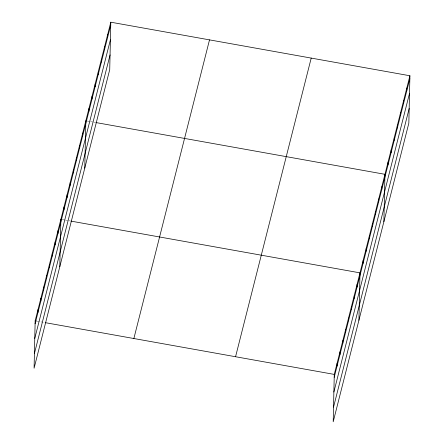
<?xml version="1.0" encoding="UTF-8"?>
<svg xmlns="http://www.w3.org/2000/svg" width="444" height="444" viewBox="0 0 444 444"><rect width="100%" height="100%" fill="white"/><g stroke="black" fill="none" stroke-linecap="round" stroke-linejoin="round"><path stroke-width="0.33" stroke-dasharray="2.22 1.67" d="M87.185 120.996L89.871 121.473M90.543 121.595L93.229 122.078M93.9 122.194L95.244 122.439M62.893 219.669L64.907 220.03M65.579 220.146L68.265 220.629M68.937 220.751L70.28 220.99M37.174 321.206L44.561 322.533"/><path stroke-width="0.67" d="M110.8 22.2L35.159 320.846L34.083 368.243L109.729 69.597L110.8 22.2L409.917 75.758L408.841 123.155L333.2 421.8L334.271 374.403L409.917 75.758M37.951 312.509L38.018 309.562M40.809 301.226L40.876 298.285M43.667 289.943L43.734 287.002M46.52 278.66L46.592 275.718M49.378 267.382L49.445 264.435M52.237 256.099L52.303 253.152M55.095 244.816L55.161 241.869M57.953 233.533L58.02 230.591M59.801 266.705L60.878 219.308L62.221 219.547M63.93 209.934L63.997 206.987M67.05 197.613L67.116 194.666M70.174 185.292L70.241 182.351M73.293 172.977L73.36 170.03M76.412 160.656L76.479 157.709M79.532 148.335L79.598 145.393M82.651 136.019L82.717 133.072M84.765 168.154L85.842 120.751M88.894 111.377L88.961 108.436M92.013 99.062L92.08 96.115M95.133 86.741L95.199 83.794M98.257 74.42L98.324 71.478M101.376 62.105L101.443 59.157M104.495 49.784L104.562 46.836M107.615 37.463L107.681 34.521M337.063 366.067L337.129 363.12M339.921 354.784L339.987 351.837M342.779 343.501L342.846 340.554M345.637 332.217L345.704 329.276M348.496 320.934L348.562 317.993M351.354 309.651L351.42 306.71M354.212 298.374L354.279 295.426M357.065 287.09L357.137 284.143M358.919 320.263L359.99 272.86L70.951 221.112M363.048 263.486L363.114 260.545M366.167 251.171L366.233 248.224M369.286 238.85L369.353 235.903M372.405 226.529L372.472 223.587M375.524 214.208L375.591 211.266M378.649 201.892L378.715 198.945M381.768 189.571L381.834 186.63M383.877 221.706L384.954 174.309L95.91 122.555M388.006 164.935L388.073 161.988M391.131 152.614L391.197 149.672M394.25 140.293L394.316 137.351M397.369 127.977L397.436 125.03M400.488 115.656L400.555 112.715M403.607 103.335L403.674 100.394M406.732 91.02L406.798 88.073M35.093 323.793L110.734 25.142M34.76 338.461L110.401 39.816M34.416 353.574L110.062 54.928M133.866 338.522L209.513 39.871M235.564 356.732L311.211 58.081M334.204 377.345L409.851 78.699M333.871 392.019L409.518 93.368M333.533 407.131L409.174 108.486M35.159 320.846L36.502 321.09M45.233 322.649L334.271 374.403"/></g></svg>
